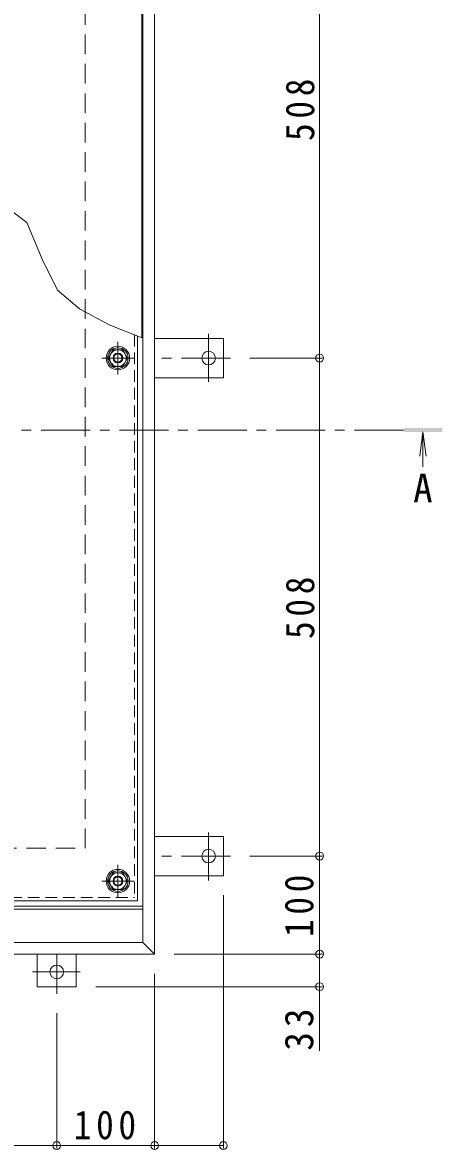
# Model space of a CAD drawing. Units: millimetres at full size, sheet at 1:10. Extents: x -2620 to 2742, y -1962 to 1669.
# Drawn here: x -685 to -256, y -122 to 1028 of the extents above; entities that cross this region are included whole.
import ezdxf
from ezdxf.enums import TextEntityAlignment as Align

# ---------------------------------------------------------------- set-up
doc = ezdxf.new("R2010")
doc.units = ezdxf.units.MM
doc.header["$LTSCALE"] = 10
doc.header["$PDMODE"] = 32
doc.header["$PDSIZE"] = 8
for name, pattern in [('CHAIN1', [8, 5, -1, 1, -1]), ('DASHED1', [1.8, 1.2, -0.6]), ('DASHED2', [3, 2, -1])]:
    doc.linetypes.add(name, pattern=pattern)
for name, color, linetype, lineweight in [('0-1', 2, 'DASHED2', 9), ('0-2', 3, 'Continuous', 9), ('0-3', 2, 'Continuous', 9), ('0-5', 4, 'Continuous', 9), ('0-6', 6, 'Continuous', 5), ('0-7', 2, 'Continuous', 9), ('0-A', 3, 'DASHED1', 9), ('0-E', 3, 'Continuous', 9), ('0-F', 7, 'Continuous', 9)]:
    doc.layers.add(name, color=color, linetype=linetype, lineweight=lineweight)
doc.styles.add('ＭＳ ゴシック', font='')
doc.styles.get('ＭＳ ゴシック').set_extended_font_data('MS Gothic')

msp = doc.modelspace()

# ---------------------------------------------------------------- linework, layer by layer
at = {"layer": '0-1'}
for p, q in [((-620.86, 185.35), (-620.86, 1185.35)), ((-2120.86, 185.35), (-620.86, 185.35))]:
    msp.add_line(p, q, dxfattribs=at)
at = {"layer": '0-1', "linetype": 'Continuous'}
msp.add_line((-561.86, 123.35), (-967.36, 123.35), dxfattribs=at)
at = {"layer": '0-2'}
msp.add_line((-562.86, 706.12), (-562.86, 1280.35), dxfattribs=at)
at = {"layer": '0-3'}
for p, q in [((-549.86, 77.35), (-549.86, 1293.35)), ((-561.86, 89.35), (-561.86, 1281.35)), ((-561.86, 123.35), (-967.36, 123.35)), ((-561.86, 89.35), (-2179.86, 89.35)), ((-549.86, 77.35), (-561.86, 89.35)), ((-549.86, 77.35), (-2191.86, 77.35))]:
    msp.add_line(p, q, dxfattribs=at)
at = {"layer": '0-5', "linetype": 'CHAIN1'}
msp.add_line((-295.8, 611.97), (-835.84, 611.97), dxfattribs=at)
at = {"layer": '0-5'}
for q in [(-279.06, 585.18), (-272.54, 585.18), (-275.8, 574.36)]:
    msp.add_line((-275.8, 609.97), q, dxfattribs=at)
at = {"layer": '0-5', "color": 7}
msp.add_line((-381.34, 44.15), (-381.34, -21.14), dxfattribs=at)
msp.add_lwpolyline([(-561.86, 705.73), (-596.4, 719.11), (-626.64, 735.53), (-649.21, 754.77), (-664.56, 786.22), (-680.38, 823.68), (-715.34, 849.9), (-745.31, 856.56), (-789.43, 859.89), (-829.8, 860.31), (-863.1, 864.05), (-947.23, 875.71)], dxfattribs=at)
at = {"layer": '0-5'}
msp.add_solid([(-255.8, 609.97), (-255.8, 613.97), (-295.8, 609.97), (-295.8, 613.97)], dxfattribs=at)
at = {"layer": '0-6'}
for p, q in [((-967.36, 126.35), (-561.86, 126.35)), ((-967.36, 123.35), (-561.86, 123.35))]:
    msp.add_line(p, q, dxfattribs=at)
for centre in [(-587.36, 685.35), (-587.36, 151.85)]:
    msp.add_circle(centre, 10.5, dxfattribs=at)
at = {"layer": '0-7', "linetype": 'CHAIN1'}
for p, q in [((-587.36, 668.78), (-587.36, 701.92)), ((-603.93, 685.35), (-570.79, 685.35)), ((-587.36, 135.28), (-587.36, 168.42)), ((-603.93, 151.85), (-570.79, 151.85))]:
    msp.add_line(p, q, dxfattribs=at)
at = {"layer": '0-7'}
for points in [[(-592.27, 693.85), (-597.18, 685.35), (-592.27, 676.85), (-582.45, 676.85), (-577.55, 685.35), (-582.45, 693.85)], [(-592.27, 160.35), (-597.18, 151.85), (-592.27, 143.35), (-582.45, 143.35), (-577.55, 151.85), (-582.45, 160.35)]]:
    msp.add_lwpolyline(points, close=True, dxfattribs=at)
at = {"layer": '0-7', "color": 134, "lineweight": 5}
for centre in [(-587.36, 685.35), (-587.36, 151.85)]:
    msp.add_circle(centre, 12, dxfattribs=at)
at = {"layer": '0-7'}
for centre in [(-587.36, 685.35), (-587.36, 151.85)]:
    msp.add_circle(centre, 8.5, dxfattribs=at)
at = {"layer": '0-7', "color": 5, "lineweight": 5}
for centre, radius in [((-587.36, 685.35), 5), ((-587.36, 685.35), 4.19), ((-587.36, 151.85), 5), ((-587.36, 151.85), 4.19)]:
    msp.add_circle(centre, radius, dxfattribs=at)
at = {"layer": '0-A'}
for p in [(-570.56, 709.1), (-967.36, 135.05)]:
    msp.add_line(p, (-570.56, 135.05), dxfattribs=at)
at = {"layer": '0-A', "linetype": 'Continuous'}
for q in [(-567.36, 707.86), (-967.36, 131.85)]:
    msp.add_line((-567.36, 131.85), q, dxfattribs=at)
at = {"layer": '0-E'}
for p, q in [((-549.86, 705.35), (-479.66, 705.35)), ((-479.66, 705.35), (-479.66, 665.35)), ((-549.86, 665.35), (-479.66, 665.35)), ((-549.86, 197.35), (-479.66, 197.35)), ((-479.66, 157.35), (-479.66, 197.35)), ((-549.86, 157.35), (-479.66, 157.35)), ((-669.86, 77.35), (-669.86, 44.15)), ((-629.86, 77.35), (-629.86, 44.15)), ((-669.86, 44.15), (-629.86, 44.15))]:
    msp.add_line(p, q, dxfattribs=at)
at = {"layer": '0-E', "linetype": 'CHAIN1'}
for p, q in [((-494.66, 710.19), (-494.66, 661.3)), ((-472.5, 685.35), (-549.86, 685.35)), ((-494.66, 152.51), (-494.66, 201.4)), ((-472.5, 177.35), (-549.86, 177.35)), ((-649.86, 36.99), (-649.86, 77.15)), ((-674.7, 59.15), (-625.81, 59.15))]:
    msp.add_line(p, q, dxfattribs=at)
at = {"layer": '0-E'}
for centre in [(-494.66, 685.35), (-494.66, 177.35), (-649.86, 59.15)]:
    msp.add_circle(centre, 7, dxfattribs=at)
at = {"layer": '0-F'}
for p, q in [((-381.34, 1193.35), (-381.34, 685.35)), ((-378.34, 685.35), (-452.5, 685.35)), ((-381.34, 685.35), (-381.34, 177.35)), ((-378.34, 177.35), (-452.5, 177.35)), ((-381.34, 177.35), (-381.34, 77.35)), ((-479.66, -120.89), (-479.66, 137.35)), ((-378.34, 77.35), (-529.86, 77.35)), ((-381.34, 77.35), (-381.34, 44.15)), ((-549.86, -120.89), (-549.86, 57.35)), ((-378.34, 44.15), (-609.86, 44.15)), ((-649.86, -120.89), (-649.86, 16.99)), ((-1130.86, -117.89), (-649.86, -117.89)), ((-649.86, -117.89), (-549.86, -117.89)), ((-549.86, -117.89), (-479.66, -117.89))]:
    msp.add_line(p, q, dxfattribs=at)
for p in [(-381.34, 685.35), (-381.34, 177.35), (-381.34, 77.35), (-381.34, 44.15), (-649.86, -117.89), (-549.86, -117.89), (-479.66, -117.89)]:
    msp.add_point(p, dxfattribs=at)

# ---------------------------------------------------------------- texts
at = {"layer": '0-5', "color": 2, "style": 'ＭＳ ゴシック'}
msp.add_text('A', height=29.33, dxfattribs=at).set_placement((-285.8, 529.27), align=Align.BOTTOM_LEFT)
at = {"layer": '0-F', "color": 2, "char_height": 29.33, "attachment_point": 7, "rotation": 90, "style": 'ＭＳ ゴシック'}
for s, insert in [('\\T1.27;\\W0.9;508', (-386.34, 906.85)), ('\\T1.27;\\W0.9;508', (-386.34, 398.85)), ('\\T1.27;\\W0.9;100', (-387.34, 94.85)), ('\\T1.27;\\W0.95;33', (-387.34, -21.14))]:
    msp.add_mtext(s, dxfattribs=dict(at, insert=insert))
at = {"layer": '0-F', "color": 2, "insert": (-632.36, -111.89), "char_height": 29.33, "attachment_point": 7, "style": 'ＭＳ ゴシック'}
msp.add_mtext('\\T1.27;\\W0.9;100', dxfattribs=at)

doc.saveas('drawing.dxf')
